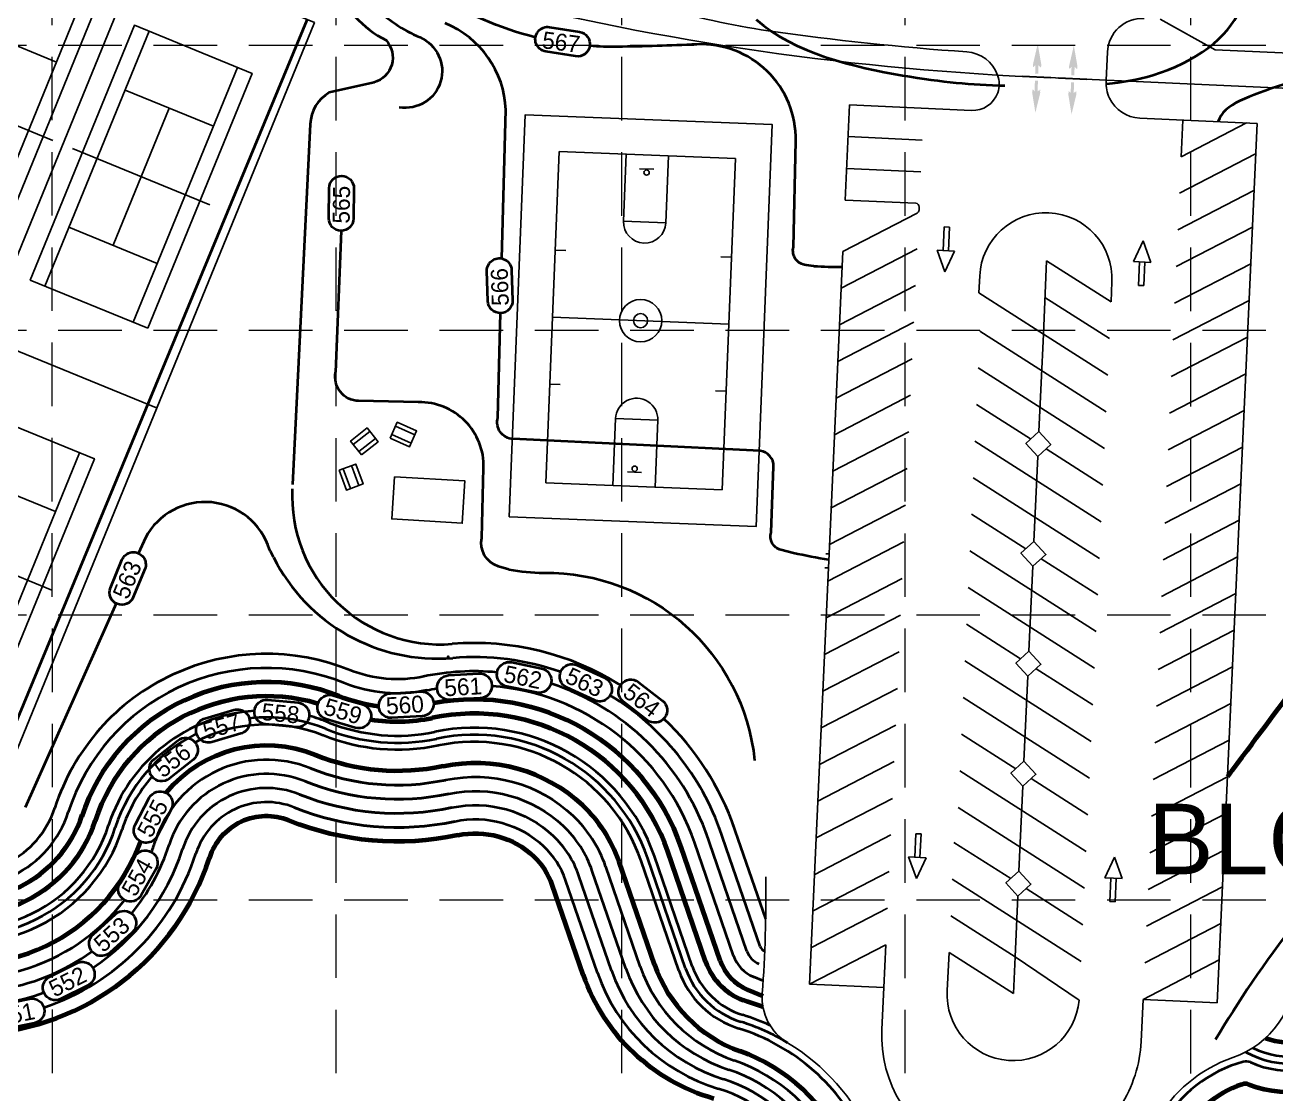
# Model space of a CAD drawing. Header units: feet. Extents: x 10084 to 13321, y 3329 to 8503.
# Drawn here: x 10807.9 to 11162.1, y 5054 to 5356.9 of the extents above; entities that cross this region are included whole.
import ezdxf
from ezdxf.enums import TextEntityAlignment as Align

# ---------------------------------------------------------------- set-up
doc = ezdxf.new("R2010")
doc.units = ezdxf.units.FT
doc.header["$LTSCALE"] = 40
doc.header["$MEASUREMENT"] = 0
for name, pattern in [('( Dashdot )', [1.001, 0.5, -0.25, 0.001, -0.25]), ('DASHED', [0.75, 0.5, -0.25]), ('HIDDEN', [0.375, 0.25, -0.125])]:
    doc.linetypes.add(name, pattern=pattern)
for name, color, linetype in [('amenity center', 31, 'Continuous'), ('CURB', 4, 'Continuous'), ('flow arrow', 4, 'Continuous'), ('GRID', 254, 'DASHED'), ('Level 1', 7, 'Continuous'), ('NAME', 6, 'Continuous'), ('ROW', 3, '( Dashdot )')]:
    doc.layers.add(name, color=color, linetype=linetype)
doc.styles.get("Standard").update_dxf_attribs({"font": 'ARIAL.TTF'})
doc.styles.add('Style-CHAR_FAST_FONT', font='CHAR_FAST_FONT.shx')

msp = doc.modelspace()

# ---------------------------------------------------------------- hatches: boundary and pattern name
at = {"layer": 'flow arrow', "linetype": 'Continuous', "lineweight": 30}
h = msp.add_hatch(color=7, dxfattribs=at)
edge = h.paths.add_edge_path()
edge.add_line((11093.44, 5345.02), (11093.96, 5345.55))
edge.add_line((11093.96, 5345.55), (11093.88, 5343.15))
edge.add_line((11093.88, 5343.15), (11094.74, 5343.12))
edge.add_line((11094.74, 5343.12), (11094.82, 5345.52))
edge.add_line((11094.82, 5345.52), (11095.41, 5344.95))
edge.add_line((11095.41, 5344.95), (11095.41, 5344.95))
edge.add_ellipse((11095.47, 5345.49), major_axis=(-0.018, -0.56), ratio=0.285714, start_angle=345.5033, end_angle=485.8315)
edge.add_line((11095.61, 5345.81), (11095.61, 5345.81))
edge.add_line((11095.61, 5345.81), (11094.61, 5351.58))
edge.add_line((11094.61, 5351.58), (11093.29, 5345.88))
edge.add_line((11093.29, 5345.88), (11093.29, 5345.88))
edge.add_ellipse((11093.41, 5345.56), major_axis=(-0.018, -0.56), ratio=0.285714, start_angle=235.2731, end_angle=377.1827)
edge.add_line((11093.44, 5345.02), (11093.44, 5345.02))
edge.add_line((11093.44, 5345.02), (11093.44, 5345.02))
edge.add_line((11093.44, 5345.02), (11093.44, 5345.02))
h = msp.add_hatch(color=7, dxfattribs=at)
edge = h.paths.add_edge_path()
edge.add_line((11103.67, 5344.56), (11104.19, 5345.08))
edge.add_line((11104.19, 5345.08), (11104.11, 5342.69))
edge.add_line((11104.11, 5342.69), (11104.97, 5342.66))
edge.add_line((11104.97, 5342.66), (11105.05, 5345.05))
edge.add_line((11105.05, 5345.05), (11105.64, 5344.48))
edge.add_line((11105.64, 5344.48), (11105.64, 5344.48))
edge.add_ellipse((11105.7, 5345.02), major_axis=(-0.018, -0.56), ratio=0.285714, start_angle=345.5033, end_angle=485.8315)
edge.add_line((11105.84, 5345.35), (11105.84, 5345.35))
edge.add_line((11105.84, 5345.35), (11104.84, 5351.11))
edge.add_line((11104.84, 5351.11), (11103.52, 5345.42))
edge.add_line((11103.52, 5345.42), (11103.52, 5345.42))
edge.add_ellipse((11103.65, 5345.09), major_axis=(-0.018, -0.56), ratio=0.285714, start_angle=235.2731, end_angle=377.1827)
edge.add_line((11103.68, 5344.56), (11103.67, 5344.56))
edge.add_line((11103.67, 5344.56), (11103.67, 5344.56))
edge.add_line((11103.67, 5344.56), (11103.67, 5344.56))
h = msp.add_hatch(color=7, dxfattribs=at)
edge = h.paths.add_edge_path()
edge.add_line((11093.23, 5338.7), (11093.71, 5338.14))
edge.add_line((11093.71, 5338.14), (11093.82, 5341.17))
edge.add_line((11093.82, 5341.17), (11094.68, 5341.14))
edge.add_line((11094.68, 5341.14), (11094.57, 5338.11))
edge.add_line((11094.57, 5338.11), (11095.2, 5338.64))
edge.add_line((11095.2, 5338.64), (11095.2, 5338.64))
edge.add_ellipse((11095.22, 5338.1), major_axis=(0.02, 0.56), ratio=0.285714, start_angle=-125.8315, end_angle=14.4967, ccw=False)
edge.add_line((11095.34, 5337.77), (11095.34, 5337.77))
edge.add_line((11095.34, 5337.77), (11093.95, 5332.08))
edge.add_line((11093.95, 5332.08), (11093.02, 5337.85))
edge.add_line((11093.02, 5337.85), (11093.02, 5337.85))
edge.add_ellipse((11093.16, 5338.17), major_axis=(0.02, 0.56), ratio=0.285714, start_angle=-17.1827, end_angle=124.7269, ccw=False)
edge.add_line((11093.23, 5338.7), (11093.23, 5338.7))
edge.add_line((11093.23, 5338.7), (11093.23, 5338.7))
edge.add_line((11093.23, 5338.7), (11093.23, 5338.7))
h = msp.add_hatch(color=7, dxfattribs=at)
edge = h.paths.add_edge_path()
edge.add_line((11103.46, 5338.23), (11103.94, 5337.68))
edge.add_line((11103.94, 5337.68), (11104.05, 5340.7))
edge.add_line((11104.05, 5340.7), (11104.91, 5340.67))
edge.add_line((11104.91, 5340.67), (11104.8, 5337.65))
edge.add_line((11104.8, 5337.65), (11105.43, 5338.18))
edge.add_line((11105.43, 5338.18), (11105.43, 5338.18))
edge.add_ellipse((11105.45, 5337.63), major_axis=(0.02, 0.56), ratio=0.285714, start_angle=-125.8315, end_angle=14.4967, ccw=False)
edge.add_line((11105.57, 5337.3), (11105.57, 5337.3))
edge.add_line((11105.57, 5337.3), (11104.18, 5331.62))
edge.add_line((11104.18, 5331.62), (11103.25, 5337.39))
edge.add_line((11103.25, 5337.39), (11103.25, 5337.39))
edge.add_ellipse((11103.39, 5337.7), major_axis=(0.02, 0.56), ratio=0.285714, start_angle=-17.1827, end_angle=124.7269, ccw=False)
edge.add_line((11103.46, 5338.24), (11103.46, 5338.23))
edge.add_line((11103.46, 5338.23), (11103.46, 5338.23))
edge.add_line((11103.46, 5338.23), (11103.46, 5338.23))

# ---------------------------------------------------------------- linework, layer by layer
at = {"layer": 'amenity center', "color": 7}
for p, q in [((10751.48, 5159.19), (10840.87, 5377.64)), ((10794.04, 5290.91), (10823.57, 5363.1)), ((10816.76, 5346.44), (10791.77, 5356.66)), ((10843.01, 5355.15), (10813.47, 5282.96)), ((10838.46, 5272.73), (10868, 5344.92)), ((10776.87, 5340.07), (10815.75, 5324.16)), ((10861.18, 5328.26), (10836.19, 5338.49)), ((10832.78, 5294.5), (10848.69, 5333.37)), ((11040.11, 5307.3), (11041.34, 5334.28)), ((11075.85, 5332.71), (11041.34, 5334.28)), ((11156.72, 5329.04), (11123.5, 5330.55)), ((11135.27, 5319.61), (11135.74, 5329.99)), ((11135.27, 5319.61), (11153.72, 5329.18)), ((11145.42, 5079.88), (11156.72, 5329.04)), ((11061.91, 5324.33), (11040.93, 5325.29)), ((10821.3, 5321.89), (10860.17, 5305.99)), ((10955.29, 5227.2), (10959.07, 5321.12)), ((10959.07, 5321.12), (11009.03, 5319.11)), ((10978.06, 5320.36), (10977.29, 5301.37)), ((10990.05, 5319.87), (10989.28, 5300.89)), ((11009.03, 5319.11), (11005.25, 5225.19)), ((11134.8, 5309.23), (11156.32, 5320.39)), ((10981.89, 5316.2), (10985.89, 5316.04)), ((10983.89, 5316.12), (10983.88, 5315.87)), ((11061.5, 5315.34), (11040.52, 5316.29)), ((11134.33, 5298.85), (11155.85, 5310.01)), ((11060.09, 5306.4), (11040.11, 5307.3)), ((11039.45, 5292.75), (11060.47, 5303.64)), ((11061.05, 5305.35), (11061.01, 5304.49)), ((10820.29, 5299.61), (10845.28, 5289.39)), ((10977.29, 5301.37), (10989.28, 5300.89)), ((11067.86, 5293.02), (11068.16, 5299.69)), ((11069.66, 5299.62), (11068.16, 5299.69)), ((11069.36, 5292.95), (11069.66, 5299.62)), ((11133.85, 5288.47), (11155.38, 5299.63)), ((11124.44, 5295.79), (11121.69, 5289.9)), ((11124.44, 5295.79), (11126.64, 5289.67)), ((10957.95, 5293.14), (10960.95, 5293.02)), ((11035.57, 5207.08), (11039.45, 5292.75)), ((11038.98, 5282.37), (11060.51, 5293.53)), ((11071.09, 5292.87), (11066.14, 5293.1)), ((11068.34, 5286.98), (11066.14, 5293.1)), ((11068.34, 5286.98), (11071.09, 5292.87)), ((11004.91, 5291.25), (11007.91, 5291.13)), ((11096.2, 5269.37), (11097.14, 5290.13)), ((11115.38, 5278.47), (11097.14, 5290.13)), ((11121.69, 5289.9), (11126.64, 5289.67)), ((11123.42, 5289.82), (11123.12, 5283.15)), ((11124.92, 5289.75), (11124.62, 5283.08)), ((11133.38, 5278.09), (11154.91, 5289.25)), ((10845.09, 5248.41), (10747.26, 5288.44)), ((11077.96, 5281.03), (11078.18, 5285.81)), ((11038.51, 5271.99), (11060.04, 5283.15)), ((11115.38, 5278.47), (11115.64, 5284.11)), ((11123.12, 5283.15), (11124.62, 5283.08)), ((11096.2, 5269.37), (11077.96, 5281.03)), ((11114.91, 5268.09), (11096.67, 5279.75)), ((11132.91, 5267.7), (11154.44, 5278.87)), ((11007.14, 5272.15), (10957.18, 5274.16)), ((11038.04, 5261.6), (11059.57, 5272.77)), ((11113.97, 5247.32), (11078.22, 5270.19)), ((11094.95, 5241.76), (11096.2, 5269.37)), ((11114.44, 5257.71), (11096.2, 5269.37)), ((11132.44, 5257.32), (11153.97, 5268.48)), ((11037.57, 5251.22), (11059.1, 5262.38)), ((11113.5, 5236.94), (11077.75, 5259.8)), ((11131.97, 5246.94), (11153.5, 5258.1)), ((10959.42, 5255.05), (10956.42, 5255.17)), ((11006.38, 5253.16), (11003.38, 5253.28)), ((11037.1, 5240.84), (11058.63, 5252)), ((11092.61, 5239.62), (11077.28, 5249.42)), ((11131.5, 5236.56), (11153.03, 5247.72)), ((10912.76, 5243.25), (10918.23, 5240.8)), ((10974.28, 5226.43), (10975.04, 5245.42)), ((10975.04, 5245.42), (10987.03, 5244.93)), ((10986.27, 5225.95), (10987.03, 5244.93)), ((10900.79, 5238.07), (10905.5, 5241.79)), ((10902.37, 5236.08), (10907.07, 5239.8)), ((10911.72, 5240.93), (10917.19, 5238.48)), ((11036.63, 5230.46), (11058.15, 5241.62)), ((11112.56, 5216.18), (11076.81, 5239.04)), ((10793.77, 5163.52), (10823.31, 5235.71)), ((11113.03, 5226.56), (11096.97, 5236.83)), ((11131.03, 5226.18), (11152.56, 5237.34)), ((10900.33, 5232.07), (10902.4, 5226.44)), ((11093.54, 5210.61), (11094.63, 5234.69)), ((10816.5, 5219.05), (10791.51, 5229.28)), ((10897.94, 5231.2), (10900.02, 5225.57)), ((10978.44, 5230.27), (10982.43, 5230.11)), ((10980.44, 5230.19), (10980.45, 5230.44)), ((11036.16, 5220.08), (11057.68, 5231.24)), ((11112.09, 5205.8), (11076.34, 5228.66)), ((11005.25, 5225.19), (10955.29, 5227.2)), ((11130.56, 5215.8), (11152.09, 5226.96)), ((11035.69, 5209.7), (11057.21, 5220.86)), ((11091.2, 5208.47), (11075.87, 5218.28)), ((11130.09, 5205.42), (11151.62, 5216.58)), ((10776.61, 5212.68), (10815.48, 5196.77)), ((11035.57, 5207.08), (11034.58, 5207.12)), ((11035.21, 5199.32), (11056.74, 5210.48)), ((11111.15, 5185.03), (11075.39, 5207.9)), ((11035.39, 5203.08), (11035.57, 5207.08)), ((11111.62, 5195.42), (11095.56, 5205.69)), ((11129.62, 5195.03), (11151.15, 5206.19)), ((11030.03, 5085.12), (11035.39, 5203.08)), ((11035.39, 5203.08), (11034.37, 5203.13)), ((11034.74, 5188.93), (11056.27, 5200.09)), ((11092.12, 5179.47), (11093.22, 5203.55)), ((11110.67, 5174.65), (11074.92, 5197.51)), ((11129.15, 5184.65), (11150.67, 5195.81)), ((11034.27, 5178.55), (11055.8, 5189.71)), ((11089.78, 5177.33), (11074.45, 5187.13)), ((11128.68, 5174.27), (11150.2, 5185.43)), ((11033.8, 5168.17), (11055.33, 5179.33)), ((11109.73, 5153.89), (11073.98, 5176.75)), ((11090.71, 5148.32), (11091.8, 5172.4)), ((11110.2, 5164.27), (11094.14, 5174.54)), ((11128.2, 5163.89), (11149.73, 5175.05)), ((11033.33, 5157.79), (11054.86, 5168.95)), ((11109.26, 5143.51), (11073.51, 5166.37)), ((11127.73, 5153.51), (11149.26, 5164.67)), ((11032.86, 5147.41), (11054.39, 5158.57)), ((11088.37, 5146.18), (11073.04, 5155.99)), ((11127.26, 5143.13), (11148.79, 5154.29)), ((11032.39, 5137.03), (11053.92, 5148.19)), ((11108.32, 5122.75), (11072.57, 5145.61)), ((11108.79, 5133.13), (11092.73, 5143.4)), ((11126.79, 5132.74), (11148.32, 5143.9)), ((11089.3, 5117.18), (11090.39, 5141.26)), ((11031.92, 5126.64), (11053.45, 5137.8)), ((11107.85, 5112.36), (11072.1, 5135.22)), ((11126.32, 5122.36), (11147.85, 5133.52)), ((11031.45, 5116.26), (11052.98, 5127.42)), ((11059.77, 5121.1), (11060.07, 5127.77)), ((11061.57, 5127.7), (11060.07, 5127.77)), ((11061.27, 5121.03), (11061.57, 5127.7)), ((11086.96, 5115.04), (11070.9, 5125.31)), ((11125.85, 5111.98), (11147.38, 5123.14)), ((11062.99, 5120.95), (11058.04, 5121.18)), ((11060.24, 5115.06), (11058.04, 5121.18)), ((11060.24, 5115.06), (11062.99, 5120.95)), ((11116.35, 5121.17), (11113.6, 5115.28)), ((11116.35, 5121.17), (11118.55, 5115.06)), ((11030.98, 5105.88), (11052.5, 5117.04)), ((11113.6, 5115.28), (11118.55, 5115.06)), ((11115.32, 5115.2), (11115.02, 5108.53)), ((11116.82, 5115.13), (11116.52, 5108.47)), ((11106.91, 5091.6), (11070.43, 5114.93)), ((11107.38, 5101.98), (11091.32, 5112.25)), ((11125.38, 5101.6), (11146.91, 5112.76)), ((11088.2, 5092.88), (11088.98, 5110.11)), ((11115.02, 5108.53), (11116.52, 5108.47)), ((11030.51, 5095.5), (11052.03, 5106.66)), ((11088.2, 5092.88), (11069.96, 5104.55)), ((11124.91, 5091.22), (11146.44, 5102.38)), ((11030.03, 5085.12), (11051.56, 5096.28)), ((11051.01, 5084.17), (11051.56, 5096.28)), ((11068.99, 5083.35), (11069.49, 5094.16)), ((11087.73, 5082.5), (11069.49, 5094.16)), ((11087.73, 5082.5), (11088.2, 5092.88)), ((11106.31, 5080.62), (11088.2, 5092.88)), ((11124.44, 5080.84), (11145.97, 5092)), ((11051.01, 5084.17), (11030.03, 5085.12)), ((11050.47, 5072.27), (11051.01, 5084.17)), ((11123.9, 5068.94), (11124.44, 5080.84)), ((11145.42, 5079.88), (11124.44, 5080.84))]:
    msp.add_line(p, q, dxfattribs=at)
at = {"layer": 'amenity center', "color": 7, "flags": 128}
for points in [[(10702.57, 5179.21), (10800.4, 5139.17), (10889.78, 5357.62), (10791.96, 5397.66)], [(10798.2, 5289.2), (10827.74, 5361.39), (10794.42, 5375.03), (10764.88, 5302.84)], [(10842.63, 5271.03), (10872.16, 5343.22), (10838.85, 5356.85), (10809.31, 5284.66)], [(10944.9, 5217.61), (10949.48, 5331.51), (11019.43, 5328.7), (11014.84, 5214.79)], [(10797.94, 5161.81), (10827.48, 5234.01), (10794.16, 5247.64), (10764.62, 5175.45)], [(10903.13, 5235.12), (10907.83, 5238.84), (10904.73, 5242.76), (10900.02, 5239.04)], [(10911.22, 5239.82), (10916.69, 5237.36), (10918.74, 5241.92), (10913.26, 5244.38)], [(11094.95, 5241.76), (11098.32, 5238.07), (11094.63, 5234.69), (11091.26, 5238.39)], [(10896.79, 5230.77), (10898.87, 5225.14), (10903.56, 5226.87), (10901.49, 5232.5)], [(11093.54, 5210.61), (11096.91, 5206.92), (11093.22, 5203.55), (11089.84, 5207.24)], [(11092.12, 5179.47), (11095.5, 5175.78), (11091.8, 5172.4), (11088.43, 5176.1)], [(11090.71, 5148.32), (11094.08, 5144.63), (11090.39, 5141.26), (11087.02, 5144.95)], [(11089.3, 5117.18), (11092.67, 5113.49), (11088.98, 5110.11), (11085.61, 5113.81)]]:
    msp.add_lwpolyline(points, close=True, dxfattribs=at)
at = {"layer": 'amenity center', "color": 7, "ltscale": 100, "flags": 128}
msp.add_lwpolyline([(10912.44, 5228.94), (10911.7, 5216.96), (10931.67, 5215.74), (10932.4, 5227.72)], close=True, dxfattribs=at)
for points in [[(11095.09, 5018.82), (11086.7, 5017.6, -0.307492), (11047.48, 5041.77, 0.152414), (11023.79, 5068.54, -0.282664), (11016.6, 5082.5, 0.02253), (11017.59, 5115.52)], [(11167.57, 5089.5, -0.323719), (11149.9, 5064.35, 0.184077), (11128.04, 5046.08), (11123.36, 5037.72, -0.097814), (11114.32, 5027.09)]]:
    msp.add_lwpolyline(points, format="xyb", dxfattribs=at)
at = {"layer": 'amenity center', "color": 7}
for centre, radius in [((10983.85, 5315.12), 0.75), ((10982.16, 5273.15), 6), ((10982.16, 5273.15), 2), ((10980.48, 5231.19), 0.75)]:
    msp.add_circle(centre, radius, dxfattribs=at)
for centre, radius, start, end in [((11076.19, 5340.2), 7.5, 267.4031, 340.7756), ((11123.95, 5340.54), 10, 205.5247, 267.4031), ((11060.05, 5305.4), 1, 357.4031, 87.4031), ((11060.01, 5304.53), 1, 297.4031, 357.4031), ((11096.91, 5284.96), 18.75, 357.4031, 177.4031), ((10983.29, 5301.13), 6, 177.6956, 357.6956), ((10981.04, 5245.18), 6, 357.6956, 177.6956), ((11087.67, 5082.2), 18.71, 176.4746, 355.1602), ((11087.19, 5070.6), 36.75, 177.4031, 245.8458), ((11087.19, 5070.6), 36.75, 326.8895, 357.4031)]:
    msp.add_arc(centre, radius, start, end, dxfattribs=at)
at = {"layer": 'CURB', "color": 7}
for p, q in [((11129.28, 5358.61), (11144.9, 5349.89)), ((11113.98, 5341.28), (11114.34, 5349.27)), ((11144.9, 5349.89), (11346.69, 5340.74)), ((11113.96, 5340.99), (11113.98, 5341.28))]:
    msp.add_line(p, q, dxfattribs=at)
for centre, radius, start, end in [((11046.58, 5553.28), 200, 243.6297, 261.8685), ((11124.33, 5348.82), 10, 87.4031, 177.4031), ((11129.19, 6131.4), 784, 261.86854, 266.00338), ((11073.85, 5339.33), 10, 19.9127, 86.0034), ((11076.19, 5340.2), 7.5, 340.7756, 19.7734), ((11123.95, 5340.54), 10, 177.4031, 205.5247)]:
    msp.add_arc(centre, radius, start, end, dxfattribs=at)
at = {"layer": 'flow arrow', "color": 7, "linetype": 'Continuous', "lineweight": 30}
for p, q in [((11098.29, 5341.99), (11090.29, 5342.3)), ((11108.52, 5341.53), (11100.52, 5341.84))]:
    msp.add_line(p, q, dxfattribs=at)
at = {"layer": 'GRID', "color": 252, "linetype": 'HIDDEN', "lineweight": 0, "ltscale": 1.8}
for p, q in [((10815.84, 3736.92), (10815.02, 8415)), ((10895.91, 3736.9), (10895.93, 8414.95)), ((10976.84, 3736.89), (10976.76, 8414.93)), ((11057.06, 3736.88), (11057.22, 8414.92)), ((11137.79, 3736.87), (11138.28, 8414.82)), ((10169.24, 5351.19), (13236.21, 5351.19)), ((10169.24, 5270.48), (13236.21, 5270.48)), ((10169.24, 5189.77), (13236.21, 5189.77)), ((10169.24, 5109.06), (13236.21, 5109.06))]:
    msp.add_line(p, q, dxfattribs=at)
at = {"layer": 'Level 1', "color": 5, "linetype": 'Continuous', "lineweight": 40}
for p, q in [((10796.03, 5136.99), (10887.7, 5358.42)), ((10833.64, 5193.03), (10807.85, 5135.2)), ((11016.05, 5095.8), (11004.41, 5129.57)), ((11017.58, 5103.64), (11008.19, 5130.87)), ((11012.27, 5094.5), (11000.63, 5128.27)), ((11008.48, 5093.2), (10997.4, 5125.36)), ((10993.02, 5088.97), (10982.29, 5120.09)), ((10994.91, 5089.62), (10984.18, 5120.74)), ((10996.8, 5090.27), (10986.07, 5121.39)), ((10973.96, 5089.02), (10964.7, 5115.88)), ((10977.99, 5089.61), (10968.48, 5117.19)), ((10982.02, 5090.19), (10972.27, 5118.49)), ((10969.94, 5088.4), (10960.92, 5114.58)), ((11016.85, 5086.07), (11014.09, 5087.22))]:
    msp.add_line(p, q, dxfattribs=at)
at = {"layer": 'Level 1', "color": 35, "linetype": 'Continuous', "lineweight": 40}
for p, q in [((10906.67, 5340.68), (10893.95, 5337.77)), ((10942.9, 5290.76), (10943.99, 5332.89)), ((10888.62, 5328.83), (10883.59, 5226.68)), ((10841.95, 5211.65), (10839.98, 5207.24))]:
    msp.add_line(p, q, dxfattribs=at)
at = {"layer": 'Level 1', "color": 5, "linetype": 'Continuous', "lineweight": 70}
for p, q in [((11000.58, 5091.58), (10989.86, 5122.7)), ((11004.7, 5091.89), (10993.64, 5124)), ((10986.06, 5090.74), (10976.05, 5119.79)), ((10965.93, 5087.77), (10957.14, 5113.28)), ((11016.83, 5081.75), (11012.55, 5083.53))]:
    msp.add_line(p, q, dxfattribs=at)
at = {"layer": 'Level 1', "color": 35, "linetype": 'Continuous', "lineweight": 40, "flags": 128}
for points in [[(10963.77, 5348.08), (10955.3, 5349.42), (10955.3, 5349.42), (10955.3, 5349.42, -1), (10956.4, 5356.34), (10956.4, 5356.34), (10956.4, 5356.34), (10964.86, 5354.99), (10964.86, 5354.99), (10964.86, 5354.99, -1), (10963.77, 5348.08)], [(11031.26, 5288.61), (11029.02, 5288.85), (11029.02, 5288.85, -0.45433), (11025.43, 5294.01), (11025.43, 5294.01), (11026.1, 5324.04), (11026.1, 5324.04, 0.434684), (10998.04, 5351.42), (10998.04, 5351.42, -0.008507), (10975.6, 5350.75), (10975.6, 5350.75, -0.02142), (10967.76, 5350.99)], [(10900.98, 5310.63), (10900.87, 5302.06), (10900.87, 5302.06), (10900.87, 5302.06, -1), (10893.87, 5302.14), (10893.87, 5302.14), (10893.88, 5302.14), (10893.98, 5310.72), (10893.98, 5310.72), (10893.98, 5310.72, -1), (10900.98, 5310.63)], [(10945.64, 5287.45), (10945.9, 5278.89), (10945.9, 5278.89), (10945.9, 5278.89, -1), (10938.91, 5278.67), (10938.91, 5278.67), (10938.91, 5278.67), (10938.64, 5287.24), (10938.64, 5287.24), (10938.64, 5287.24, -1), (10945.64, 5287.45)], [(11025.43, 5207.3), (11021.84, 5208.23), (11021.84, 5208.23, -0.434139), (11019.15, 5213.16), (11019.15, 5213.16), (11019.83, 5231.78), (11019.83, 5231.78, 0.388535), (11016.01, 5236.27), (11016.01, 5236.27), (10946.01, 5239.63), (10946.01, 5239.63, -0.488699), (10941.74, 5245.68), (10941.74, 5245.68), (10942.51, 5275.28)], [(10944.82, 5202.61), (10941.95, 5203.51), (10941.95, 5203.51, -0.387978), (10937.21, 5211.63), (10937.21, 5211.63), (10937.72, 5231.42), (10937.72, 5231.42, 0.426316), (10919.26, 5250.07), (10919.26, 5250.07), (10902.32, 5250.41), (10902.32, 5250.41, -0.466915), (10895.81, 5258.52)], [(10841.78, 5202.72), (10838.52, 5194.79), (10838.52, 5194.79), (10838.52, 5194.79, -1), (10832.05, 5197.45), (10832.05, 5197.45), (10832.05, 5197.45), (10835.3, 5205.38), (10835.3, 5205.38), (10835.3, 5205.38, -1), (10841.78, 5202.72)]]:
    msp.add_lwpolyline(points, format="xyb", dxfattribs=at)
msp.add_lwpolyline([(10897.41, 5298.6), (10895.81, 5258.52), (10895.81, 5258.52)], dxfattribs=at)
at = {"layer": 'Level 1', "color": 5, "linetype": 'Continuous', "lineweight": 40, "flags": 128}
for points in [[(10952.69, 5167.77), (10944.29, 5169.48), (10944.29, 5169.48), (10944.29, 5169.48, -1), (10945.69, 5176.34), (10945.69, 5176.34), (10945.69, 5176.34), (10954.09, 5174.63), (10954.09, 5174.63), (10954.09, 5174.63, -1), (10952.69, 5167.77)], [(10969.06, 5165.57), (10961.28, 5169.18), (10961.28, 5169.18), (10961.28, 5169.18, -1), (10964.23, 5175.53), (10964.23, 5175.53), (10964.23, 5175.53), (10972.01, 5171.92), (10972.01, 5171.92), (10972.01, 5171.92, -1), (10969.06, 5165.57)], [(10936.77, 5166.18), (10928.22, 5165.69), (10928.22, 5165.69), (10928.22, 5165.69, -1), (10927.81, 5172.67), (10927.81, 5172.67), (10927.81, 5172.67), (10936.37, 5173.17), (10936.37, 5173.17), (10936.37, 5173.17, -1), (10936.77, 5166.18)], [(10984.03, 5159.98), (10977.25, 5165.22), (10977.25, 5165.22), (10977.25, 5165.22, -1), (10981.53, 5170.76), (10981.53, 5170.76), (10981.53, 5170.76), (10988.31, 5165.52), (10988.31, 5165.52), (10988.31, 5165.52, -1), (10984.03, 5159.98)], [(10884.5, 5157.95), (10875.96, 5158.78), (10875.96, 5158.78, -1), (10876.64, 5165.75), (10876.64, 5165.75), (10876.64, 5165.75), (10885.17, 5164.92), (10885.17, 5164.92), (10885.17, 5164.92, -1), (10884.5, 5157.95)], [(10901.35, 5157.79), (10893.14, 5160.25), (10893.14, 5160.25), (10893.14, 5160.25, -1), (10895.15, 5166.96), (10895.15, 5166.96), (10895.14, 5166.96), (10903.36, 5164.5), (10903.36, 5164.5), (10903.36, 5164.5, -1), (10901.35, 5157.79)], [(10920.28, 5161.06), (10911.72, 5160.57), (10911.72, 5160.57), (10911.72, 5160.57, -1), (10911.31, 5167.55), (10911.31, 5167.55), (10911.31, 5167.55), (10919.87, 5168.05), (10919.87, 5168.05), (10919.87, 5168.05, -1), (10920.28, 5161.06)], [(10868.98, 5156.15), (10860.75, 5153.74), (10860.75, 5153.74), (10860.75, 5153.74, -1), (10858.79, 5160.46), (10858.79, 5160.46), (10858.79, 5160.46), (10867.02, 5162.87), (10867.02, 5162.87), (10867.02, 5162.87, -1), (10868.98, 5156.15)], [(10855.45, 5148.71), (10848.73, 5143.39), (10848.73, 5143.39), (10848.73, 5143.39, -1), (10844.38, 5148.88), (10844.38, 5148.88), (10844.38, 5148.87), (10851.1, 5154.19), (10851.1, 5154.19), (10851.1, 5154.19, -1), (10855.45, 5148.71)], [(10849.23, 5134.66), (10845.25, 5127.07), (10845.25, 5127.07), (10845.25, 5127.07, -1), (10839.05, 5130.32), (10839.05, 5130.32), (10839.05, 5130.32), (10843.03, 5137.91), (10843.03, 5137.91), (10843.03, 5137.91, -1), (10849.23, 5134.66)], [(10844.97, 5117.8), (10840.77, 5110.33), (10840.77, 5110.33), (10840.77, 5110.33, -1), (10834.67, 5113.75), (10834.67, 5113.75), (10834.67, 5113.75), (10838.86, 5121.23), (10838.86, 5121.23), (10838.86, 5121.23, -1), (10844.97, 5117.8)], [(10838.19, 5099.81), (10831.84, 5094.05), (10831.84, 5094.05), (10831.84, 5094.05, -1), (10827.14, 5099.23), (10827.14, 5099.23), (10827.14, 5099.23), (10833.49, 5104.99), (10833.49, 5104.99), (10833.49, 5104.99, -1), (10838.19, 5099.81)], [(10825.63, 5084.81), (10817.96, 5080.99), (10817.96, 5080.99), (10817.96, 5080.99, -1), (10814.83, 5087.25), (10814.83, 5087.25), (10814.83, 5087.25), (10822.5, 5091.08), (10822.5, 5091.08), (10822.5, 5091.08, -1), (10825.63, 5084.81)], [(10810.53, 5074.12), (10802.13, 5072.41), (10802.13, 5072.41), (10802.13, 5072.41, -1), (10800.74, 5079.28), (10800.74, 5079.28), (10800.74, 5079.28), (10809.14, 5080.98), (10809.14, 5080.98), (10809.14, 5080.98, -1), (10810.53, 5074.12)]]:
    msp.add_lwpolyline(points, format="xyb", dxfattribs=at)
at = {"layer": 'Level 1', "color": 35, "linetype": 'Continuous', "lineweight": 40, "extrusion": (0, 0, -1)}
for centre, radius, start, end in [((-10974.41, 5442.39), 91.65, 283.9035, 303.4628), ((-10904.67, 5347.71), 7.31, 138.0931, 254.1639), ((-10915.54, 5343.86), 10.42, 113.2375, 279.4895)]:
    msp.add_arc(centre, radius, start, end, dxfattribs=at)
at = {"layer": 'Level 1', "color": 35, "linetype": 'Continuous', "lineweight": 40}
for centre, radius, start, end in [((10936.14, 5391.84), 41.79, 225.1188, 246.7625), ((10923.8, 5379.67), 30.34, 222.2378, 243.1876), ((10916.35, 5331.8), 27.66, 2.2564, 67.7586), ((10899.32, 5328.5), 10.71, 120.1266, 178.2656), ((10925.48, 5223.42), 42, 177.1835, 274.5598), ((10858.82, 5202.63), 19.13, 17.17, 151.886), ((10783.99, 5159.1), 105.29, 26.5569, 27.8442), ((10924.71, 5229.38), 52, 206.5379, 274.6937), ((10955.24, 5261.19), 59.49, 259.9161, 269.4638), ((11153.62, 5060.27), 3, 66.0794, 105.451)]:
    msp.add_arc(centre, radius, start, end, dxfattribs=at)
at = {"layer": 'Level 1', "color": 5, "linetype": 'Continuous', "lineweight": 40, "extrusion": (0, 0, -1)}
for centre, radius, start, end in [((-10955.52, 5142.46), 59.24, 89.1915, 174.1629), ((-10913.27, 5207.54), 36, 257.9509, 291.9614), ((-10913.27, 5207.54), 40, 257.9509, 291.9614), ((-10935.42, 5103.78), 66.1, 77.9509, 80.5123), ((-10913.27, 5207.54), 56, 257.9509, 291.9614), ((-10913.27, 5207.54), 66, 257.9509, 291.9614), ((-10913.27, 5207.54), 66, 257.9509, 291.9614), ((-10935.42, 5103.78), 40.1, 77.9509, 133.3265), ((-10935.42, 5103.78), 40.1, 77.9509, 133.3265), ((-10913.27, 5207.54), 70, 257.9509, 291.9614), ((-10913.27, 5207.54), 70, 257.9509, 291.9614), ((-10935.42, 5103.78), 36.1, 77.9509, 133.3265), ((-10935.42, 5103.78), 36.1, 77.9509, 133.3265), ((-10913.27, 5207.54), 74, 257.9509, 291.9614), ((-10913.27, 5207.54), 74, 257.9509, 291.9614), ((-10935.42, 5103.78), 32.1, 77.9509, 133.3265), ((-10935.42, 5103.78), 32.1, 77.9509, 133.3265), ((-10913.27, 5207.54), 78, 257.9509, 291.9614), ((-10913.27, 5207.54), 78, 257.9509, 291.9614), ((-10935.42, 5103.78), 28.1, 77.9509, 133.3265), ((-10935.42, 5103.78), 28.1, 77.9509, 133.3265)]:
    msp.add_arc(centre, radius, start, end, dxfattribs=at)
at = {"layer": 'Level 1', "color": 5, "linetype": 'Continuous', "lineweight": 40}
for centre, radius, start, end in [((10935.02, 5103.8), 78, 57.9202, 94.5598), ((10876.24, 5115.73), 63, 67.7503, 162.1159), ((10935.02, 5103.8), 74, 70.683, 94.6937), ((10876.24, 5115.73), 59, 68.0386, 162.1159), ((10935.02, 5103.8), 70, 84.6563, 101.8427), ((10935.02, 5103.8), 66, 19.0664, 85.6117), ((10935.02, 5103.8), 70, 19.0138, 71.8891), ((10935.02, 5103.8), 74, 19.0138, 58.6204), ((10876.24, 5115.73), 47, 94.1797, 162.1159), ((10876.24, 5115.73), 47, 68.0386, 75.099), ((10876.24, 5115.73), 43, 68.0386, 118.0869), ((10876.24, 5115.73), 45, 68.0386, 96.2254), ((10913.27, 5207.54), 52, 248.0386, 281.8427), ((10935.02, 5103.8), 54, 19.0138, 101.8427), ((10935.02, 5103.8), 78, 19.0138, 46.4828), ((10876.24, 5115.73), 45, 116.1464, 162.1159), ((10913.27, 5207.54), 54, 248.0386, 281.8427), ((10935.02, 5103.8), 52, 19.0138, 101.8427), ((10935.02, 5103.8), 50, 19.0138, 101.8427), ((10876.24, 5115.73), 33, 68.0386, 162.1159), ((10876.24, 5115.73), 43, 138.9623, 162.1159), ((10876.24, 5115.73), 29, 68.0386, 162.1159), ((10913.27, 5207.54), 66, 248.0386, 282.0491), ((10876.24, 5115.73), 25, 68.0386, 162.1159), ((10876.24, 5115.73), 25, 68.0386, 162.1159), ((10913.27, 5207.54), 70, 248.0386, 282.0491), ((10876.24, 5115.73), 21, 68.0386, 162.1159), ((10876.24, 5115.73), 21, 68.0386, 162.1159), ((10913.27, 5207.54), 74, 248.0386, 282.0491), ((10791.32, 5143.13), 30.23, 250.3151, 342.1159), ((10791.32, 5143.13), 26.23, 250.3151, 342.1159), ((10913.27, 5207.54), 78, 248.0386, 282.0491), ((10938.23, 5106.76), 36, 19.0138, 46.6735), ((10938.23, 5106.76), 36, 19.0138, 46.6735), ((10791.32, 5143.13), 44.23, 250.3151, 342.1159), ((10791.32, 5143.13), 42.23, 250.3151, 342.1159), ((10938.23, 5106.76), 32, 19.0138, 46.6735), ((10938.23, 5106.76), 32, 19.0138, 46.6735), ((10791.32, 5143.13), 46.23, 250.3151, 342.1159), ((10791.32, 5143.13), 56.23, 338.5385, 342.1159), ((10791.32, 5143.13), 56.23, 338.5385, 342.1159), ((10938.23, 5106.76), 28, 19.0138, 46.6735), ((10938.23, 5106.76), 28, 19.0138, 46.6735), ((10791.32, 5143.13), 68.23, 288.6863, 342.1159), ((10791.32, 5143.13), 68.23, 288.6863, 342.1159), ((10791.32, 5143.13), 68.23, 288.6863, 342.1159), ((10791.32, 5143.13), 64.23, 303.7856, 342.1159), ((10791.32, 5143.13), 60.23, 320.8305, 342.1159), ((10791.32, 5143.13), 60.23, 320.8305, 342.1159), ((10938.23, 5106.76), 24, 19.0138, 46.6735), ((10938.23, 5106.76), 24, 19.0138, 46.6735), ((10791.32, 5143.13), 56.23, 250.3151, 322.617), ((10791.32, 5143.13), 60.23, 250.3151, 306.0689), ((11017.94, 5096.45), 6, 199.0138, 247.3495), ((11017.94, 5096.45), 2, 199.0138, 247.3495), ((11017.6, 5097.44), 22, 199.0138, 252.788), ((11017.94, 5096.45), 10, 199.0138, 247.3495), ((11019.11, 5105.34), 52, 199.0138, 253.3478), ((11020.29, 5104.98), 49, 199.0138, 252.5775), ((11021.48, 5104.6), 46, 199.0138, 251.7995), ((11022.67, 5104.2), 43, 199.0138, 251.0134), ((11017.6, 5097.44), 26, 199.0138, 252.788), ((11017.6, 5097.44), 24, 199.0138, 252.788), ((10791.32, 5143.13), 64.23, 250.3151, 289.9129), ((10992.74, 5017.2), 62, 65.1242, 72.788), ((10992.74, 5017.2), 58, 24.1695, 72.788), ((10992.74, 5017.2), 60, 58.8334, 72.788), ((11166.19, 5088.61), 24, 243.6849, 309.7136), ((11166.19, 5088.61), 26, 240.8184, 310.1081), ((11166.19, 5088.61), 28, 246.0794, 309.7738), ((10992.74, 5017.2), 49, 24.1695, 71.0134), ((11162.95, 5026.54), 38, 105.451, 150.7567), ((10992.74, 5017.2), 46, 24.1695, 71.7995), ((10992.74, 5017.2), 40, 24.1695, 73.3478), ((10992.74, 5017.2), 43, 24.1695, 72.5775)]:
    msp.add_arc(centre, radius, start, end, dxfattribs=at)
at = {"layer": 'Level 1', "color": 5, "linetype": 'Continuous', "lineweight": 70}
for centre, radius, start, end in [((10876.24, 5115.73), 55, 68.0386, 162.1159), ((10876.24, 5115.73), 51, 73.4283, 162.1159), ((10935.02, 5103.8), 62, 19.0138, 100.6446), ((10935.02, 5103.8), 58, 19.0138, 101.8427), ((10913.27, 5207.54), 48, 260.9381, 281.8427), ((10876.24, 5115.73), 37, 68.0386, 140.2947), ((10790.84, 5144.12), 35, 250.3152, 341.6119), ((10876.24, 5115.73), 17, 68.0386, 162.1159), ((10938.23, 5106.76), 40, 19.0138, 46.6735), ((10791.32, 5143.13), 38.23, 250.3151, 342.1159), ((10791.32, 5143.13), 52.23, 250.3151, 340.3815), ((10791.32, 5143.13), 72.23, 273.2584, 342.1159), ((10938.23, 5106.76), 20, 19.0138, 46.6735), ((11023.88, 5103.77), 40, 199.0138, 250.2187), ((11017.6, 5097.44), 18, 199.0138, 252.788), ((11017.94, 5096.45), 14, 199.0138, 247.3495), ((11017.93, 5105.69), 55, 199.0138, 254.1108), ((10992.74, 5017.2), 66, 68.6177, 72.788), ((11166.19, 5088.61), 20, 249.3961, 309.7454), ((10992.74, 5017.2), 52, 24.1695, 70.2187), ((11166.19, 5088.61), 34, 249.7059, 309.7859), ((11162.95, 5026.54), 32, 109.3063, 150.7567)]:
    msp.add_arc(centre, radius, start, end, dxfattribs=at)
at = {"layer": 'Level 1', "color": 5, "linetype": 'Continuous', "lineweight": 70, "extrusion": (0, 0, -1)}
for centre, radius, start, end in [((-10913.27, 5207.54), 44, 276.8474, 291.9614), ((-10913.27, 5207.54), 62, 257.9509, 291.9614), ((-10935.42, 5103.78), 44.1, 77.9509, 133.3265), ((-10913.27, 5207.54), 82, 257.9509, 291.9614), ((-10935.42, 5103.78), 24.1, 77.9509, 133.3265)]:
    msp.add_arc(centre, radius, start, end, dxfattribs=at)
at = {"layer": 'Level 1', "color": 35, "linetype": 'Continuous', "lineweight": 70}
msp.add_arc((11153.36, 5053.91), 3, 69.7059, 109.3063, dxfattribs=at)
at = {"layer": 'Level 1', "color": 35, "linetype": 'Continuous', "lineweight": 40}
for points, knots in [([(11114.06, 5340.22), (11118.58, 5340.71), (11135.88, 5343.76), (11148.66, 5353.5), (11151.83, 5361.19)], [0, 0, 0, 0, 0.257686, 1, 1, 1, 1]), ([(11014.9, 5358.47), (11025.29, 5348.98), (11058.83, 5341.33), (11075.75, 5340.07), (11085.27, 5339.75)], [0, 0, 0, 0, 0.532236, 1, 1, 1, 1]), ([(11219.87, 5159.59), (11212.44, 5152.66), (11179.83, 5120.78), (11157.64, 5090.67), (11144.95, 5069.5)], [0, 0, 0, 0, 0.22349, 1, 1, 1, 1])]:
    msp.add_open_spline(points, degree=3, knots=knots, dxfattribs=at)
for points in [[(11199.79, 5358.91), (11174.25, 5337.7), (11148.79, 5339.78), (11145.73, 5329.54)], [(11031.26, 5288.61), (11033.93, 5288.42), (11036.6, 5288.36), (11039.26, 5288.42)], [(11035.49, 5205.37), (11032.15, 5205.91), (11028.79, 5206.56), (11025.43, 5207.3)]]:
    msp.add_open_spline(points, degree=3, dxfattribs=at)
at = {"layer": 'Level 1', "color": 35, "linetype": 'Continuous', "lineweight": 70}
msp.add_open_spline([(11168.54, 5171.16), (11162.5, 5163.03), (11155.8, 5153.99), (11148.32, 5143.9)], degree=3, dxfattribs=at)
at = {"layer": 'Level 1', "color": 35, "linetype": 'Continuous', "lineweight": 40}
msp.add_point((10927.71, 5177.89), dxfattribs=at)
at = {"layer": 'ROW', "color": 7, "linetype": 'Continuous'}
for p in [(11759.22, 5312.02), (11627.44, 5317.99)]:
    msp.add_line(p, (11093.39, 5342.21), dxfattribs=at)
msp.add_arc((11129.19, 6131.4), 790, 243.427, 267.40314, dxfattribs=at)

# ---------------------------------------------------------------- texts
at = {"layer": 'Level 1', "color": 35, "linetype": 'Continuous', "lineweight": 40, "style": 'Style-CHAR_FAST_FONT'}
for s, rotation, p in [('567', 352.5037, (10954.68, 5355.15)), ('565', 89.2714, (10894.96, 5300.69)), ('566', 91.7782, (10940.05, 5277.26)), ('563', 67.6903, (10832.52, 5195.7))]:
    msp.add_text(s, height=4.8, rotation=rotation, dxfattribs=at).set_placement(p, align=Align.TOP_LEFT)
at = {"layer": 'Level 1', "color": 5, "linetype": 'Continuous', "lineweight": 40, "style": 'Style-CHAR_FAST_FONT'}
for s, rotation, p in [('562', 348.489, (10944.06, 5175.55)), ('561', 3.3258, (10926.44, 5171.49)), ('563', 335.0771, (10962.46, 5175.13)), ('564', 322.3216, (10979.71, 5170.77)), ('558', 354.4698, (10875.1, 5164.79)), ('559', 343.3417, (10893.45, 5166.31)), ('560', 3.3258, (10909.94, 5166.37)), ('557', 16.2875, (10857.72, 5159)), ('556', 38.359, (10843.94, 5147.12)), ('555', 62.3306, (10839.36, 5128.53)), ('554', 60.6763, (10834.92, 5111.96)), ('553', 42.2278, (10826.81, 5097.44)), ('552', 26.5154, (10814.04, 5085.62)), ('551', 11.4584, (10799.55, 5077.91))]:
    msp.add_text(s, height=4.8, rotation=rotation, dxfattribs=at).set_placement(p, align=Align.TOP_LEFT)
at = {"layer": 'NAME', "color": 7}
msp.add_text('BLOCK 1', height=20, dxfattribs=at).set_placement((11125.8, 5126.27), align=Align.MIDDLE_LEFT)

doc.saveas('drawing.dxf')
